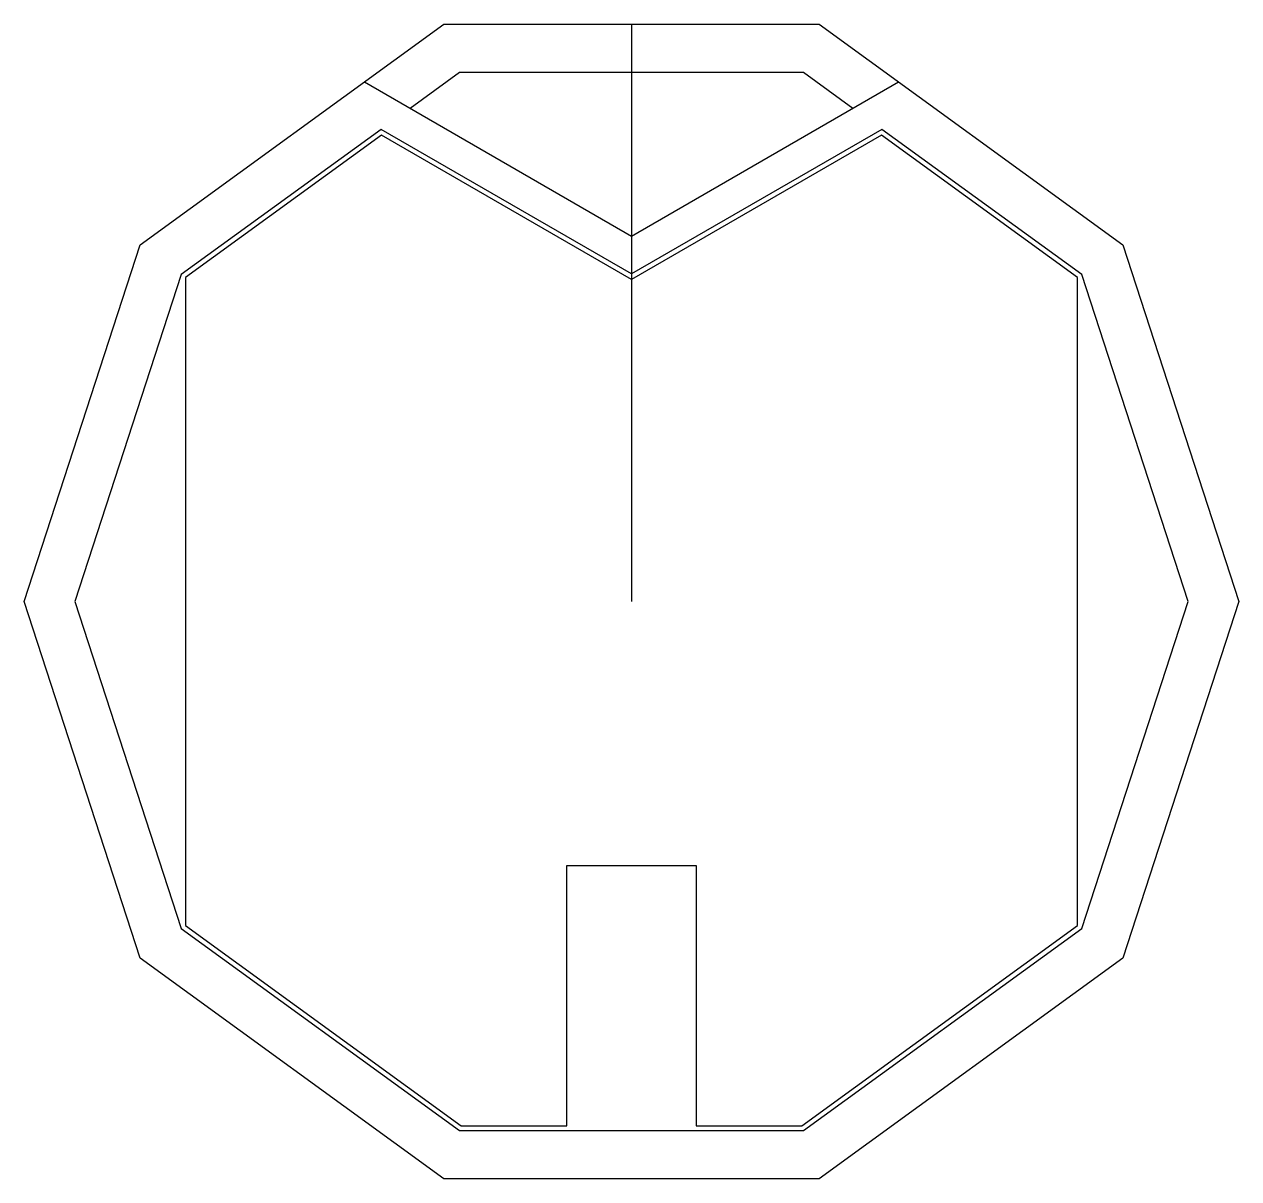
# Model space of a CAD drawing. Header units: millimetres. Extents: x -31.5 to 31.5, y -30 to 30.
import ezdxf

# ---------------------------------------------------------------- set-up
doc = ezdxf.new("R2010")
doc.units = ezdxf.units.MM

msp = doc.modelspace()

# ---------------------------------------------------------------- linework, layer by layer
for p, q in [((-25.484, 18.515), (-9.734, 29.958)), ((-9.734, 29.958), (9.734, 29.958)), ((0, 29.958), (0, 0)), ((9.734, 29.958), (25.484, 18.515)), ((-13.856, 26.963), (0, 18.963)), ((0, 18.963), (13.856, 26.963)), ((-31.5, 0), (-25.484, 18.515)), ((25.484, 18.515), (31.5, 0)), ((-25.484, -18.515), (-31.5, 0)), ((31.5, 0), (25.484, -18.515)), ((-9.734, -29.958), (-25.484, -18.515)), ((25.484, -18.515), (9.734, -29.958)), ((9.734, -29.958), (-9.734, -29.958))]:
    msp.add_line(p, q)
msp.add_lwpolyline([(11.486, 25.595), (8.922, 27.458), (-8.922, 27.458), (-11.486, 25.595)])
for points in [[(0, 17), (-12.992, 24.501), (-23.357, 16.97), (-28.871, 0), (-23.357, -16.97), (-8.922, -27.458), (8.922, -27.458), (23.357, -16.97), (28.871, 0), (23.357, 16.97), (12.992, 24.501)], [(0, 16.712), (-12.976, 24.203), (-23.145, 16.816), (-23.145, -16.816), (-8.841, -27.208), (-3.35, -27.208), (-3.35, -13.708), (3.35, -13.708), (3.35, -27.208), (8.841, -27.208), (23.145, -16.816), (23.145, 16.816), (12.976, 24.203)]]:
    msp.add_lwpolyline(points, close=True)

doc.saveas('drawing.dxf')
